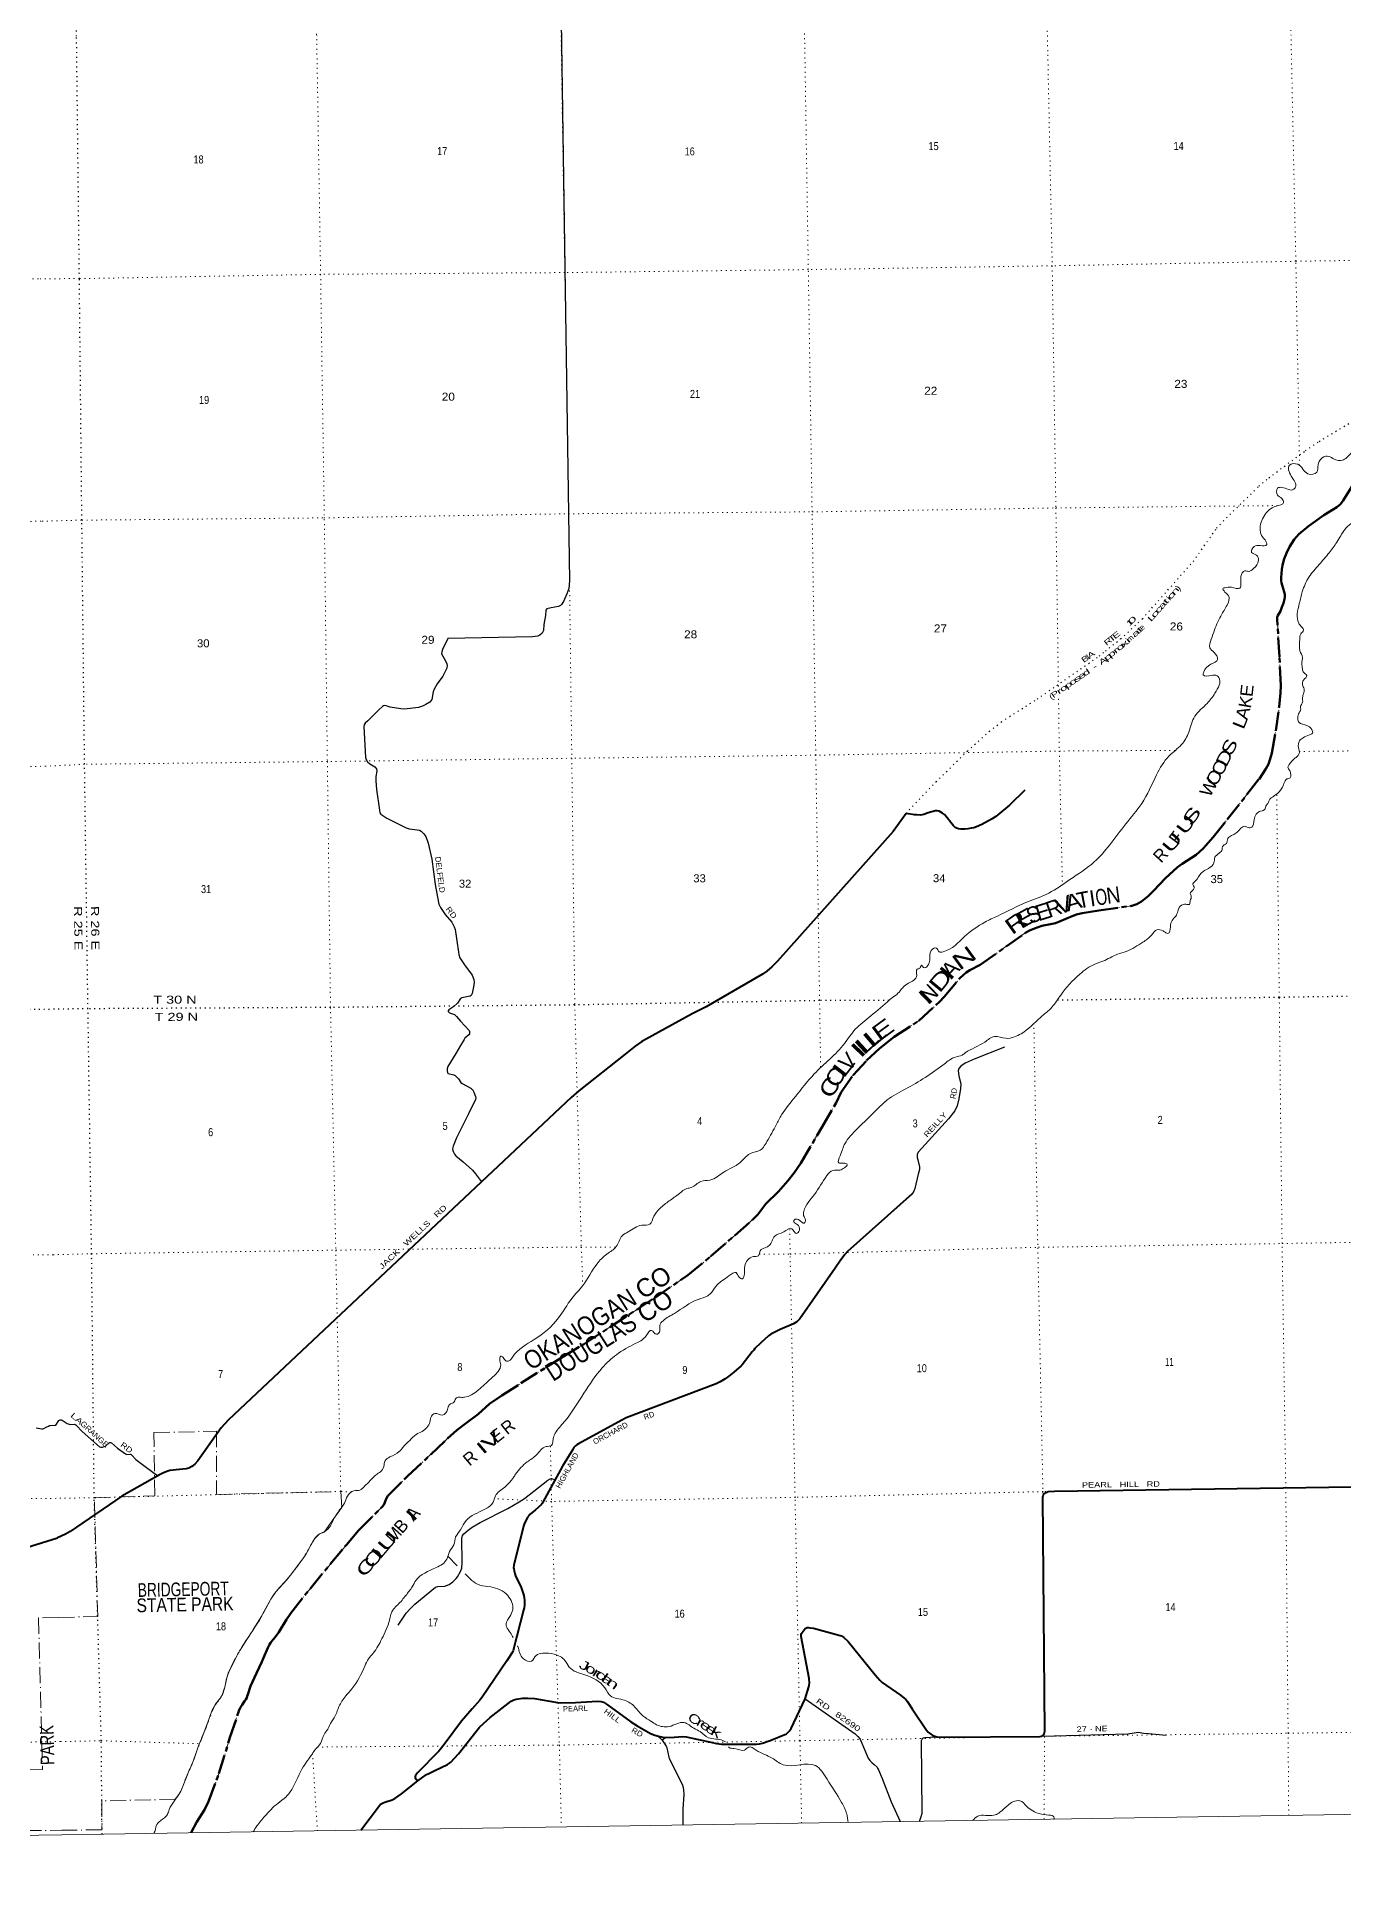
# Model space of a CAD drawing. Header units: feet. Extents: x 244583 to 493183, y 184934 to 372822.
# Drawn here: x 338533 to 367117, y 184934 to 225453 of the extents above; entities that cross this region are included whole.
import ezdxf
from ezdxf.enums import TextEntityAlignment as Align

# ---------------------------------------------------------------- set-up
doc = ezdxf.new("R2010")
doc.units = ezdxf.units.FT
doc.header["$LTSCALE"] = 70
for name, pattern in [('DOT_DASHED', [7.7, 5, -1.2, 0.3, -1.2]), ('DOTTED', [1.5, 0.3, -1.2]), ('LONG_DASH_SHORT_DASH', [9.9, 6, -1.2, 1.5, -1.2])]:
    doc.linetypes.add(name, pattern=pattern)
for name, color, linetype, lineweight in [('11', 7, 'LONG_DASH_SHORT_DASH', 60), ('26', 7, 'Continuous', 40), ('29', 7, 'Continuous', 25), ('30', 7, 'Continuous', 25), ('39', 7, 'Continuous', 13), ('4', 7, 'Continuous', 13), ('44', 7, 'DOT_DASHED', 13), ('6', 7, 'DOTTED', 25), ('7', 7, 'DOTTED', 13)]:
    doc.layers.add(name, color=color, linetype=linetype, lineweight=lineweight)
for name, color, linetype in [('12', 7, 'Continuous'), ('27', 7, 'Continuous'), ('41', 7, 'Continuous')]:
    doc.layers.add(name, color=color, linetype=linetype)

msp = doc.modelspace()

# ---------------------------------------------------------------- linework, layer by layer
at = {"layer": '11'}
for points in [[(362478.51, 206455.23), (362586, 206490.71), (362686.53, 206546.64), (362831.82, 206666.58), (362949.62, 206785.88), (363214.68, 207056.63), (363476.41, 207299.56), (363578.35, 207375.79), (363885.19, 207569.5), (364034.83, 207711.21), (364256.9, 207958.27), (364565.14, 208339.73), (365259.37, 209227.25), (365410.1, 209447.69), (365465.61, 209553), (365506.84, 209667.77), (365538.13, 209794.13), (365625.28, 210282.71), (365699.64, 210805.39), (365729.49, 211114.29), (365736.79, 211272.25), (365706.19, 211901.11), (365658.47, 212719.88), (365660, 212763.82), (365671.31, 212800.4), (365727.81, 212901.9), (365760.95, 212984.06), (365795.81, 213076.65), (365818.64, 213159.3), (365826.63, 213210.01), (365824.32, 213263.66), (365812.38, 213322.5), (365767.12, 213466.96), (365753.9, 213519.47), (365747.57, 213562.94), (365746.53, 213634.29), (365755.85, 213806.58), (365771.27, 213903.68), (365809.14, 214042.01), (365859.13, 214170.11), (365929.38, 214308.62), (366025.93, 214464.49), (366127.05, 214578.67), (366343.77, 214754.93), (366674.48, 214996.05), (366960.3, 215169.31), (367040.99, 215241.27), (367101.55, 215318.37), (367321.67, 215669.8)], [(341906.59, 186188.65), (342026.99, 186423.91), (342198.8, 186685.05), (342280.3, 186865.5), (342511.92, 187477.77), (342751.63, 188264.37), (342948.26, 188850.11), (342976.99, 188919.66), (343016.29, 188982.43), (343071.49, 189058.95), (343098.36, 189099.65), (343118.05, 189135.28), (343132.34, 189168.26), (343145.07, 189204.75), (343200.5, 189390.66), (343332.69, 189673.85), (343450.21, 189921.8), (343489.45, 190012), (343580.91, 190231.74), (343613.83, 190299.42), (343637.88, 190339.62), (343763.16, 190493.96), (343820.99, 190573.71), (343987.81, 190848.02), (344081.91, 190985.07), (344504.14, 191521.4), (345299.87, 192484.08), (345564.83, 192794.85), (346092.47, 193322.66), (346116.25, 193355.21), (346138.87, 193404), (346169.5, 193489.32), (346205.62, 193554.25), (346637.77, 193982.63), (347511.51, 194803.29), (347717.67, 194985.48), (347927.72, 195147.12), (348179.65, 195340.21), (348429.79, 195562.49), (348699.49, 195747.14), (349117.29, 196013.41), (350032.02, 196594.21), (350482.98, 196863.42), (352034.94, 197877.76), (352763.68, 198375.47), (353272.43, 198790.93), (354219.18, 199622.56), (354301.27, 199702.53), (354475.41, 199935.32), (354749.56, 200206.4), (354955.39, 200439.18), (355095.2, 200619.3), (355238.36, 200825.07), (355703.03, 201624.63), (356009.53, 202147.37), (356120.21, 202378.92), (356381.14, 202751.63), (356675.32, 203072.53), (356960.34, 203336.76), (357276.39, 203586.51), (357818, 203941.34), (358267.78, 204352.21), (358370.49, 204461.16), (358721.85, 204879.93), (358853.61, 204998.62), (358934.5, 205049.5), (359162.14, 205163.31), (360134.04, 205854.42), (360243.26, 205915.81), (360352.45, 205962.45), (360512.19, 206014.85), (360734.89, 206059.37), (360808.05, 206078.14), (360893.81, 206108.62), (361172.36, 206232.05), (361269.15, 206265.29), (361388.76, 206290.73), (361756.17, 206351.68), (362478.51, 206455.23)]]:
    msp.add_lwpolyline(points, dxfattribs=at)
at = {"layer": '26'}
for points in [[(360139.86, 208987.14), (359801.47, 208654.08), (359502.53, 208408.13), (359422.34, 208356.85), (359194.58, 208233.96), (359083.99, 208183.23), (359019.69, 208161.95), (358970.31, 208150.23), (358892.49, 208136.83), (358823.03, 208133.48), (358740.09, 208132.66), (358688.31, 208138.51), (358646.46, 208151.9), (358616.34, 208170.33), (358580, 208207.41), (358381.18, 208448.32), (358338.87, 208481), (358260.68, 208522.01), (358220.51, 208532.06), (358181.11, 208529.55), (358022.49, 208485.25), (357925.95, 208451.67), (357857.83, 208440.88), (357768.63, 208441.62), (357721.76, 208444.97), (357539.07, 208475.37)], [(357539.07, 208475.37), (357257.83, 208082.45), (354728.11, 205246.53), (354600.73, 205119.86), (354495.79, 205025.27), (354403.27, 204958.03), (353164.92, 204246.77), (352858.55, 204093.72), (351838.03, 203531.44), (351757.69, 203484.55), (351612.12, 203384.39), (351394.63, 203212.23), (350381.07, 202408.83), (350217.65, 202263.56), (342721.22, 195216.09), (342631.25, 195121.14), (342558.21, 195038.54), (342047.33, 194315.89), (341985.22, 194246.95), (341918.28, 194196.71), (341854.68, 194159.87), (341794.43, 194143.12), (341647.14, 194129.72), (341439.61, 194106.28), (341371.18, 194087.73), (341285.63, 194049.34), (341227.01, 194015.35), (340390.62, 193547.1), (339259.81, 192774.58), (339204.45, 192739.74), (339157.5, 192717.14), (338979.53, 192634.95)], [(357670.19, 200159.79), (356259.27, 198892.47), (356197.75, 198828.12), (356100.69, 198693.74), (355987.86, 198530.92), (355213.81, 197421.62), (355150.29, 197358.96), (355080.18, 197311.02), (354787.57, 197186.39), (354585.51, 197087.38), (354531.34, 197052.11), (354366.03, 196896.73), (354230.48, 196771.9), (354207.17, 196738.97), (354175.06, 196698.65), (353954.88, 196419.49), (353931.64, 196393.32), (353771.54, 196255.82), (353662.96, 196168.37), (353581.97, 196108.21), (353476.53, 196047.66), (353385.82, 196002.91), (351416.56, 195254.57), (351336.71, 195216.44), (351086.32, 195077.01), (350373.81, 194693), (350338.07, 194669.15), (350308.6, 194643.09), (350276.38, 194608.8), (350248.42, 194568.38), (350027.32, 194200.4)], [(350027.32, 194200.4), (349597.14, 193412.71), (349580.69, 193385.28), (349558.23, 193357.16), (349434.74, 193242.65), (349317.49, 193147.98), (349285.96, 193117.8), (349265.35, 193091.25), (349235.24, 193042.36), (349189.33, 192934), (349175.21, 192886.32), (348962.07, 192038.1), (348956.97, 191980.7), (348958.34, 191953.26), (348966.57, 191913.49), (348980.28, 191855.88), (348999.21, 191804.44), (349123.3, 191545.58), (349150.94, 191462.21), (349176.98, 191371.68), (349186.58, 191320.93), (349194.12, 191267.43), (349194.12, 191227.66), (349191.38, 191159.07), (349185.89, 191104.21), (349175.73, 191053.77), (348956.28, 190201.65), (348943.94, 190163.24), (348929.21, 190134.51), (348808.68, 189943.33), (348271.56, 189152.33), (348216.93, 189080.45), (348052.03, 188892.78), (347819.58, 188627.6), (347460.9, 188142.92), (347360.66, 188012.48), (347324.03, 187969.72), (346846.45, 187487.64), (346830.84, 187469.29), (346811.65, 187437.74), (346802.05, 187413.05), (346802.05, 187388.36), (346813.02, 187366.41), (346860.52, 187317.64)], [(355330.78, 189109.9), (355416.12, 189377.34), (355422.77, 189410.89), (355425.51, 189457.53), (355417.88, 189561.02), (355247.42, 190473.23), (355246.62, 190498.63), (355247.31, 190519.2), (355256.22, 190545.26), (355266.46, 190562.26), (355335.92, 190647.86), (355359.03, 190664.6), (355378.9, 190670.08), (355405.64, 190671.46), (355434.38, 190669.24), (355517.15, 190656.11), (356100.65, 190497.25), (356125.32, 190487.65), (356147.99, 190476.03), (356181.52, 190451.99), (356274.29, 190364.54), (356867.53, 189641.11), (356962.9, 189524.74), (357018.7, 189473.4), (357421.07, 189195.71), (357498.89, 189129.7), (357533.16, 189095.41), (357561.76, 189060.17), (357672.62, 188893.99), (357988.64, 188429.58), (358025.98, 188386.26), (358049.28, 188364.31), (358083.56, 188338.25), (358127.08, 188314.2), (358172.66, 188295.73), (358213.78, 188284.76), (358300.82, 188275.93), (360462.52, 188289.94), (360509.92, 188295.74), (360532.17, 188308.54), (360544.76, 188319.19), (360553.75, 188331.33), (360563.34, 188349.33), (360569.34, 188375.72), (360571.74, 188404.51), (360532.7, 193526.11), (360538.71, 193562.97), (360555.16, 193587.66), (360601.98, 193625.84), (360651.12, 193645.27), (360782.99, 193652.24), (369782.24, 193785.23)], [(338066.15, 192346.14), (338979.53, 192634.95)], [(346860.52, 187317.64), (347049.14, 187454.89), (347084.78, 187474.09), (347236.63, 187542.81), (347509.74, 187675.73), (347554.96, 187706.1), (347582.39, 187729.22), (347751.87, 187912.32), (348212.14, 188491.07), (348297.27, 188576.91), (348447.28, 188701.79), (348900.19, 189060.45), (348958, 189089.91), (349015.58, 189106.37), (349161.3, 189126.17), (349265.07, 189128.32), (349413.24, 189119.12), (349916.21, 189029.56), (349986.6, 189025.14), (350312.87, 189035.14), (350790.79, 189059.74), (350868.67, 189058), (350921.01, 189037.8), (351008.64, 188980.98), (351518.95, 188609.74), (351658.51, 188524.79), (351951.86, 188357.45), (352042.34, 188319.04), (352127.27, 188296.19), (352221.92, 188275.15), (352375.42, 188268.91), (352659.29, 188286.47), (352731.86, 188280.64), (353269.26, 188164.67), (353391.22, 188137.99), (353454.28, 188127.01), (353503.47, 188125.12), (354265.8, 188124.27), (354333.49, 188131.11), (354402.88, 188146.22), (354568.36, 188200.55), (354925.16, 188348.16), (354955.31, 188373.91), (354985.47, 188404.09), (355024.46, 188464.4), (355330.78, 189109.9)], [(345613.19, 186242.25), (346023.05, 186783.42), (346047.77, 186806.09), (346073.81, 186825.29), (346101.23, 186840.38), (346139.02, 186855.46), (346302.74, 186904.85), (346329.65, 186918.31), (346357.57, 186935.03), (346503.46, 187037.47), (346860.52, 187317.64)]]:
    msp.add_lwpolyline(points, dxfattribs=at)
at = {"layer": '29'}
for points in [[(349921.75, 230692.81), (350177.44, 213562.08), (350161.25, 213393.7), (350122.03, 213276.58), (350048.04, 213110.47), (350003.56, 213045.73), (349979.3, 213021.45), (349941.28, 213002.46), (349776.36, 212970.62), (349684.12, 212948.62), (349662.2, 212921.75), (349652.16, 212806.61), (349619.43, 212606.29), (349607.71, 212472.96), (349578.99, 212414.54), (349532.78, 212374.54), (349485.99, 212353.84), (349371.96, 212338.77), (347515.78, 212304.21), (347403.16, 212057.78), (347387.43, 212007.91), (347382.6, 211966.61), (347466.09, 211813.18), (347496.6, 211744.91), (347504.69, 211712.54), (347493.24, 211650.47), (347405.57, 211475.15), (347281.37, 211311.14), (347217.6, 211190.59), (347199.83, 211131.93), (347164.43, 210967.84), (347120.56, 210911.41), (347039.69, 210854.77), (346962.86, 210818.35), (346878.98, 210792.24), (346570.65, 210757.66), (346487.99, 210761.51), (346257.27, 210796.78), (346170.34, 210830.49), (346138, 210834.54), (346113.41, 210827.91), (346089.48, 210814.31), (346008.61, 210741.48), (345790.26, 210522.99), (345765.65, 210501.14)], [(345765.65, 210501.14), (345710.47, 210452.15), (345685.13, 210409.69), (345679.6, 210372.84), (345713.43, 209699.6), (345730.85, 209656.19), (345761.95, 209602.5), (345815.3, 209561.26), (345923.69, 209493.25), (345960.54, 209453.55), (345968.17, 209400.19), (345943.48, 209279.78), (345939.87, 209185.75), (345958.57, 209001.87), (346021.24, 208547.58), (346032.87, 208485.77), (346053.17, 208455.54), (346185.87, 208371.74), (346602.99, 208160.07), (346670.41, 208138.38), (346848.35, 208120.1), (346898.17, 208107.47), (346934.56, 208087.24), (346991.21, 208032.49), (347035.65, 207969.9), (347087.75, 207826.93), (347170.72, 207477.93), (347243.31, 206921.03), (347310.61, 206529.5), (347322.74, 206489.03), (347355.23, 206421.44), (347460.98, 206264.48), (347605.78, 206096.56), (347659.56, 205996.63), (347678.56, 205938.76), (347706.53, 205741.6), (347759.44, 205390.52), (347780.72, 205319.82), (347882.41, 205164.78), (348051.97, 204938.64), (348086.96, 204840.25), (348091, 204787.65), (348084.17, 204719.58), (348046.52, 204536.79), (348026.31, 204492.28), (348007.79, 204477.98), (347824.13, 204441.71), (347797.86, 204428.57), (347725.94, 204326.65), (347650.51, 204256.45), (347543.12, 204181.76), (347525.15, 204156.93), (347522.91, 204147.37), (347530.99, 204135.23), (347556.21, 204113.25), (347660.38, 204076.56), (347684.36, 204057.59), (347708.91, 204036.1), (347793.53, 203934.97), (347982.95, 203727.41), (347993.97, 203703.31), (347993.97, 203678.02), (347991.95, 203652.73), (347978.56, 203634.57), (347892.89, 203559.67), (347873.42, 203533.48), (347795.07, 203400.71), (347691.3, 203223.03), (347516.72, 202942.99), (347502.69, 202893.08), (347502.69, 202856.66), (347508.76, 202806.08), (347514.83, 202794.96), (347527.58, 202787.98), (347651.26, 202756.41), (347680.61, 202741.35), (347702.85, 202725.16), (347751.71, 202669.89), (347799.9, 202590.63), (347830.26, 202566.77), (348019.7, 202470.1), (348038.46, 202455.08), (348056.66, 202436.88), (348084.96, 202382.25), (348125.4, 202283.12), (348129.44, 202254.8), (348121.04, 202222.31), (347967.28, 201906.44), (347708.27, 201382.61), (347632.1, 201195.74), (347621.84, 201138.77), (347624.01, 201100.66), (347640.19, 201064.24), (347660.41, 201025.8), (347691.1, 200991.09), (347852.98, 200855.51), (348058.07, 200674.5), (348125.41, 200596.91), (348254.39, 200417.88)], [(359690.64, 203360.21), (359031.07, 203104.88), (358833.38, 203011.57), (358740.3, 202946.89), (358693.76, 202900.32), (358676.46, 202843.88), (358691.73, 202737.31), (358735.13, 202556.23), (358733.02, 202461.86), (358691.02, 202233.57), (358657.57, 202077.61), (358607, 201970.42), (358467.52, 201795.13), (357814.71, 201073.79), (357783.68, 201022.05), (357781.09, 200978.06), (357783.68, 200953.48), (357796.62, 200896.89), (357832.5, 200750.32), (357835.39, 200719.35), (357835.39, 200689.59), (357803.95, 200586.7), (357731.97, 200270.47), (357711.29, 200213.55), (357670.19, 200159.79)], [(338513.12, 195041.15), (338638.48, 195017.57), (338662.89, 195017.04), (338683.12, 195024.4), (338730.86, 195054.37), (338781.07, 195078.7)], [(338781.07, 195078.7), (338805.89, 195089.74), (338823.37, 195093.42), (338942.3, 195095.62)], [(338942.3, 195095.62), (339011.4, 195197.33), (339037.86, 195210.85), (339061.95, 195212.5), (339084.19, 195209.47), (339147.74, 195160.83), (339189.32, 195136.64), (339239.33, 195118.48), (339264.12, 195115.4), (339356.38, 195119.02), (339379.36, 195107.3), (339395.53, 195092.13), (339518.66, 194961.27), (339900.07, 194626.86), (339929.28, 194617.72), (339965.67, 194617.72), (340002.06, 194627.83), (340026.99, 194639.72), (340117.3, 194716.85), (340140.57, 194720.84), (340161.78, 194708.76), (340294.28, 194591.13), (340469.08, 194470.03), (340498.49, 194458.5), (340577.17, 194460.22), (340590.39, 194454.86), (340602.52, 194445.76), (340697.54, 194345.62), (340722.92, 194324.29), (340929.44, 194175.57), (341175.59, 193986.56)], [(346434.79, 190725.31), (346607.68, 190987.17), (346696.1, 191084.43), (346797.84, 191186.9), (347245.39, 191551.54), (347302.62, 191571.99), (347454.84, 191576.29), (347545.24, 191612.45), (347628.66, 191674.85), (347702.94, 191743.95), (347731.24, 191778.34), (347798.25, 191896.31), (347824.24, 191972.56), (347833.02, 192094.66), (347823.63, 192616.65), (347836.37, 192682.65), (347864.67, 192723.11), (347959.54, 192803.1), (348046.63, 192864.73), (348222.98, 192968.14), (348828.94, 193277.78), (349076.68, 193418.29), (349194.99, 193495.93), (349703.8, 193897.75), (349752.99, 193924.82), (349788.03, 193927.82), (349866.19, 193905.36)], [(355330.78, 189109.9), (356426.18, 188348.13), (356487.94, 188290.27), (356534.44, 188228.35), (356550.99, 188197), (356627.87, 188005.45), (356712.75, 187815.67), (356745.67, 187766.7), (356789.52, 187722.4), (356843.51, 187675.05), (356904.67, 187618.15), (356918.38, 187598.95), (356937.57, 187560.54), (357014.53, 187368.32), (357212.2, 186862.12), (357411.12, 186427.33)], [(352302.03, 188271.89), (352205.22, 188207.04), (352103.66, 188301.44)], [(352205.22, 188207.04), (352294.78, 188081.04), (352302.54, 188063.58), (352309.72, 188042.77), (352347.78, 187838.5), (352356.64, 187807.7), (352461.68, 187613.77), (352647.55, 187223.54), (352665.79, 187172.31), (352673.55, 187125.74), (352677.94, 187024.51), (352655.14, 186699.78), (352656.75, 186352)], [(357832.73, 186434.06), (357880.65, 186561.75), (357891.98, 186610.58), (357880.65, 188203.31), (357890.99, 188229.18), (357909.09, 188249.87), (357924.6, 188257.64), (357953.04, 188267.98), (358201.32, 188281.36)], [(360509.92, 188295.74), (362388.32, 188349.76), (362571.95, 188379.89), (362620.19, 188381.31), (362659.86, 188379.89), (362729.67, 188364.36), (362842.6, 188352.28), (363228.61, 188319.56)]]:
    msp.add_lwpolyline(points, dxfattribs=at)
at = {"layer": '29', "linetype": 'DOTTED'}
msp.add_lwpolyline([(357539.07, 208475.37), (358194.34, 209168.74), (358884.63, 209839.11), (359362.26, 210271.23), (359625.98, 210476.32), (359807.04, 210594.92), (360408.12, 210977.32), (361764.09, 211913.96), (361898.91, 212026.1), (362233.14, 212290.25), (362709.68, 212731.36), (363819.36, 213985.52), (364333.08, 214710.5), (364546.01, 214940.47), (365255.03, 215629.89), (365476.01, 215814.44), (366274.37, 216408.27), (366575.85, 216611.53), (367316.21, 217058.1), (368173.95, 217508.33), (369380.74, 218106.62)], dxfattribs=at)
at = {"layer": '39'}
for p, q in [((347522.7, 192222.93), (347721.76, 192019.32)), ((341562.62, 186918.21), (341533.05, 186875.24))]:
    msp.add_line(p, q, dxfattribs=at)
for points in [[(369387.09, 217614.83), (368806.55, 217475.72), (368363.74, 217351.99), (367887.18, 217173.38), (367696.97, 217021.94), (367464.35, 216676.15), (367265.85, 216348.89), (367077.64, 216199.5), (366968.65, 216198.38), (366723.48, 216288.78), (366575.3, 216172.11), (366549.85, 216095.09), (366523.23, 215935.24), (366329.78, 215902.95), (366105.61, 216110.73), (365928.16, 216092.74), (365962.92, 215852.72), (366056.23, 215611.28), (366020.38, 215564.45), (365757.54, 215606.19), (365666.9, 215587.08), (365664.4, 215437.57), (365760.07, 215359.78), (365797.27, 215275.32), (365632.58, 215194.85), (365378.3, 214992.25), (365305.15, 214842.02), (365334.69, 214521.14), (365408.3, 214428.98), (365427.23, 214354.44), (365282.12, 214332.74), (365153.17, 214309.2), (365097.97, 214181.37), (365207.56, 214123.92), (365249.13, 214007.19), (365141.94, 213830.34), (365031.57, 213766.59), (364950.67, 213781.92), (364863.15, 213655.78), (364864.67, 213508.33), (364839.5, 213403.04), (364659.67, 213421.39), (364510.41, 213409.75), (364476.2, 213399.3), (364515.4, 213316.88), (364603.33, 213206.69), (364574.55, 213060.95), (364445.7, 212831.37), (364287.73, 212488.36), (364215.15, 212283.6), (364180.7, 212099.42), (364276.66, 211993.35), (364354.89, 211844.67), (364206.64, 211736.09), (364050.88, 211570.87), (364041.48, 211504.11), (364213.18, 211491.74), (364346.45, 211487.05), (364381.16, 211449.02), (364295.87, 211104.75), (364126.6, 210880.81), (363854.96, 210599.26), (363723.26, 210254.5), (363564.57, 209982.19), (363290.6, 209730.92), (363020.3, 209320.1), (362693.68, 208692.56), (362345.01, 208246.6), (361994.42, 207790.51), (361657.14, 207415.37), (361124.16, 207030.13), (360662.94, 206732.49), (360192.58, 206539.8), (359541.73, 206232.13), (359264.55, 206097.98), (358819.69, 205780.31), (358348.74, 205448.23), (358261.95, 205447.34), (358204.56, 205531.59), (358092.08, 205477.91), (358057.88, 205269.5), (358010.73, 205143.78), (357924.31, 205106.53), (357875.35, 205156.53), (357839.68, 205091.52), (357781.38, 205068.7), (357772.66, 204935.29), (357592.77, 204761.74), (357474.56, 204675.69), (357412.8, 204596.27), (357182.64, 204404.03)], [(369413.47, 216136.9), (369286.86, 216109.08), (369206.27, 216094.11), (369082.94, 216113.04), (368904, 216044.54), (368719.55, 215921.45), (368473.7, 215684.6), (368015.09, 215330.43), (367710.35, 215127.32), (367508.45, 214935.36), (367277.52, 214817.85), (367137.59, 214685.11), (366960.77, 214408.57), (366793.62, 214174.56), (366572.21, 213915.74), (366350.96, 213642.79), (366206.87, 213324.17), (366140.9, 213064.93), (366127.11, 212638.57), (366196.66, 212548.38), (366235.72, 212480.1), (366171.94, 212400.67), (366150.94, 212283.29), (366153.51, 212032.84), (366209.58, 211879.89), (366198.4, 211788.88), (366205.72, 211665.73), (366226.84, 211575.05), (366302.39, 211490.99), (366234.8, 211389.29), (366211.61, 211288.05), (366244.86, 211195.47), (366235.83, 211092.36), (366210.4, 211013.32), (366211.49, 210906.27), (366170.04, 210814.94), (366170.68, 210752.33), (366125.28, 210652.88), (366108.27, 210539.59), (366135.28, 210465.13), (366305.5, 210400.22), (366411.37, 210312.42), (366428.37, 210229.78), (366364.11, 210196.8), (366225.51, 210130.73), (366145.46, 210063.25), (366122.73, 209917.58), (366138.21, 209786.44), (366100.46, 209727.47), (366036.37, 209678.33), (365920.63, 209547.86), (365893, 209486.98), (365930.12, 209410.6), (365953.17, 209328.01), (365937.81, 209251.1), (365869.41, 209228.17), (365805.82, 209130.56), (365760.43, 209029.09), (365622.68, 208880.22), (365528.46, 208816.63), (365486.51, 208773.78), (365460.94, 208708.88), (365423.11, 208657.99), (365375.72, 208554.48), (365265.11, 208514.96), (365197.07, 208457.7), (365153.84, 208342.12), (365099.07, 208171.88), (365022.44, 208165.03), (364947.45, 208194.56), (364863.09, 208153.29), (364813.21, 208096.22), (364727.13, 208026.65), (364654.84, 207989.55), (364580.81, 207926.17), (364545.58, 207818.75), (364459.49, 207749.18), (364454.06, 207688.53), (364390.28, 207609.09), (364294.35, 207515.19), (364273.38, 207395.79), (363997.12, 207170.75), (363863.7, 206993.64), (363809.97, 206918.35), (363838.73, 206870.16), (363809.2, 206797.14), (363755.43, 206725.89), (363778.31, 206659.46), (363757.04, 206568.35), (363735.67, 206487.33), (363658.95, 206488.56)], [(363658.95, 206488.56), (363564.26, 206471.42), (363484.87, 206339.31), (363437.57, 206227.72), (363359.79, 206136.02), (363320.83, 205998.26), (363265.85, 205848.22), (363223.28, 205865.96), (363162.32, 205905.73)], [(363162.32, 205905.73), (363026.8, 205932.62), (362908.9, 205816.27), (362720.75, 205660.82), (362355.44, 205459.1), (362164.34, 205394.52), (361842.92, 205243.75), (361669.99, 205179.36), (361337.18, 204957.78), (360922.01, 204501.03), (360732.9, 204242.55), (360478.89, 204013.7), (360054.61, 203657.86), (359909.98, 203589.71), (359718.55, 203557.44), (359475.93, 203595.35), (359263.19, 203476), (358835.67, 203239.31), (358765.5, 203192.13), (358622.64, 203148.24), (358369.88, 202994.14), (357531.71, 202450.23), (357126.43, 202209.73), (356896.5, 201995.26), (356474.81, 201582.89), (356201.66, 201252.84), (356097.38, 200989.17), (356066.71, 200831.3), (356175.74, 200828.38), (356250.73, 200798.85), (356192.92, 200727.55), (356094.56, 200674.02), (355937.15, 200670.38), (355807.14, 200553.91), (355536.81, 200145.11), (355302.46, 199771.02), (355297.3, 199684.11), (355338.68, 199585.55), (355313.13, 199518.63), (355185.2, 199592.06), (355098.42, 199591.16), (355086.72, 199550.64), (355158, 199488.76), (355205.75, 199359.97), (355139.83, 199292.63), (355041.89, 199394.64), (354864.96, 199326.17), (354668.16, 199227.18), (354545.1, 199023.92), (354460.78, 198978.61), (354350.44, 198912.84), (354309.17, 198803.33), (354196.33, 198783.99), (354012.74, 198578.09), (354004.37, 198410.34), (353959.07, 198300.8), (353888.05, 198336.43), (353826.49, 198434.77), (353663.75, 198360.38), (353411.38, 198167.91), (353291.9, 198009.12), (353203.92, 197927.42), (352994.8, 197848.51), (352475.14, 197542.19), (352224.47, 197382.05), (352152.86, 197278.29), (352148.28, 197134.83), (352082.17, 197085.67), (351974.33, 197169.4), (351852.41, 197050.99), (351617.99, 196880.92), (351204.66, 196638.31), (350896.74, 196352.35), (350494.69, 195796.75), (350011.24, 195109.03), (349834.2, 194854.71), (349815.07, 194751.49), (349783.75, 194656.23), (349666.96, 194628.77), (349456.88, 194446.83), (349254.58, 194293.25), (348998.97, 194023.98), (348949.3, 193946.71), (348903.46, 193889.68), (348761.63, 193744.8), (348557.75, 193548.79), (348510.65, 193417), (348326.58, 193257.55), (347915.31, 193010.93), (347792.21, 192811.7), (347682.81, 192653.02)], [(357182.64, 204404.03), (356770.49, 204046.29), (356428.32, 203753.91), (356197.3, 203448.54), (355529.99, 202777.1), (355121.23, 202286.08), (354818.54, 201883.01), (354701.66, 201667.69), (354495.52, 201297.93), (354317.96, 201094.11), (354219.32, 201068.85), (354096.74, 201015.07), (353902.78, 200835.32), (353555.64, 200633.79), (353250.64, 200456.94), (353051.11, 200426.61), (352840.51, 200295.16), (352747.9, 200271.99), (352581.47, 200163.22), (352359.07, 200001.36), (352154.86, 199837.66), (352023.41, 199664.61), (351934.33, 199494.01), (351761, 199467.99), (351461.7, 199325.53), (351333.4, 199239.38), (351200.57, 199003.69), (350998.38, 198840.01), (350778.58, 198621.61), (350472.52, 198153.87), (350229.19, 197868.57), (349936.84, 197441.36), (349408.77, 196971.34), (348932.3, 196586.68), (348854.44, 196503.06), (348787.79, 196506.42), (348728.53, 196576.51), (348675.77, 196604.24), (348654.27, 196535.34), (348675.66, 196418.4), (348616.58, 196274.38), (348430.76, 196088.65), (347885.6, 195709.34), (347796.82, 195706.41), (347704.06, 195697.38), (347658.53, 195610.05), (347550.2, 195544.3), (347512.89, 195442.91), (347399.11, 195318.52), (347233.23, 195353.18), (347161.13, 195297.9), (347124.13, 195166.22), (346956.66, 194962.5), (346826.13, 194896.52), (346684.18, 194763.76), (346556.29, 194637.2), (346456.58, 194519.02), (346249.87, 194401.75), (346147.72, 194323.94), (346124.43, 194232.81), (346067.27, 194098.9), (345969.08, 194029.21), (345821.19, 193884.27), (345695.26, 193763.79), (345593.21, 193675.89), (345462.13, 193664.44), (345320.05, 193543.8), (345255.02, 193389.61), (345198.79, 193305.65)], [(345198.79, 193305.65), (345042.25, 193076.34), (344821.36, 192767.03), (344704.8, 192717.36), (344595.01, 192597.05), (344489.84, 192420.23), (344400.65, 192259.73), (344169.8, 191938.2), (344036.33, 191765.13), (343727.06, 191414.51), (343431.61, 190896.37), (343062.06, 190320.91), (342871.6, 189997.78), (342699.8, 189626.35), (342628.1, 189334.73), (342555.31, 189150.16), (342406.07, 188940.57), (342280.13, 188624.16), (342067.62, 188088.69), (341942.07, 187733.9), (341815.89, 187441.72), (341735.23, 187236.88), (341642.44, 187033.92), (341562.62, 186918.21)], [(347682.81, 192653.02), (347650.24, 192483), (347552.86, 192334.54), (347494.03, 192166.28), (347263.76, 191984.13), (346820.55, 191702.84), (346737.21, 191562.6), (346599.85, 191375.35), (346424.31, 191171.54), (346326.43, 191071.56), (346242.06, 190834.35), (346076.65, 190430.67), (345886.12, 190113.59), (345782.45, 189987.29), (345701.34, 189826.87), (345419.77, 189333.12), (345284.12, 189176.19), (345137.13, 188944.39), (345028.67, 188694.82), (344972.98, 188613.45), (344891.87, 188453.03), (344810.32, 188335.04), (344729.6, 188136.25), (344621.89, 188009.9), (344550.29, 187906.14), (344357.33, 187629.44), (344119.94, 187158.36), (343978.56, 186969.05), (343798.36, 186825.8), (343516.58, 186550.2), (343343.2, 186332.28), (343258.26, 186204.03)], [(347893.6, 191846.39), (348214.38, 191602.02), (348459.06, 191560.09), (348828.38, 191369.97), (348936.53, 191060), (348873.43, 190913.91), (348790.32, 190751.46), (348920.05, 190502.31), (348944.24, 190456.19)], [(349039.93, 190274.04), (349047.69, 190259.2), (349091.63, 190108.15), (349171.59, 189987.77), (349345.68, 189939.06), (349451.43, 190059.33), (349592.22, 190109.25), (349842.7, 190091.63), (350076.24, 189954.65), (350174.65, 189806.18), (350517.53, 189635.98), (350950.36, 189355.61), (351073.29, 189179.11), (351383.11, 189083.32), (351610.73, 188932.13), (351782.24, 188742), (351961.1, 188622.63), (352085.01, 188547.15), (352355.9, 188507.51), (352686.06, 188593.72), (352899.29, 188468.66), (353035.26, 188397.33), (353218.3, 188263.87), (353535.82, 188204.52), (353589.9, 188175.32)], [(353653.77, 188066.77), (353670.65, 188048.34), (353783.9, 188027.28), (354006.29, 187993.21), (354092.44, 188056.72), (354260.64, 187991.78), (354609.62, 187817.61), (354853.33, 187672.65), (355555.98, 187653.61), (355811.36, 187355.26), (356129.45, 186847.47), (356241.01, 186598.13), (356272.6, 186407.1)], [(341533.05, 186875.24), (341425.92, 186692.34), (341384.61, 186586.87), (341238.66, 186450.03), (341136.97, 186327.79), (341121.53, 186258.95), (341086.7, 186172.67)], [(358991.34, 186449.25), (359107.87, 186546.79), (359458.9, 186566.56), (359661.51, 186689.84), (359877.77, 186859.72), (360030.91, 186885.54), (360183.59, 186759.84), (360451.65, 186603.02), (360663.95, 186568.84), (360775.35, 186531.6), (360773.52, 186476.74)]]:
    msp.add_spline(points, degree=3, dxfattribs=at)
at = {"layer": '4'}
msp.add_lwpolyline([(244583.23, 368785.28), (275154.65, 369142.74), (305725.57, 369542.24), (336295.9, 369983.81), (366865.59, 370467.41), (397437.89, 370993.07), (428002.83, 371560.78), (458570.27, 372170.54), (489136.84, 372822.34), (493183.04, 189004.41), (462363.63, 188347.22), (431543.33, 187732.43), (400722.22, 187160.02), (369900.35, 186630.01), (339077.78, 186142.4), (308254.57, 185697.19), (277430.77, 185294.38), (246606.45, 184933.96)], close=True, dxfattribs=at)
msp.add_lwpolyline([(244583.23, 368785.28), (275154.65, 369142.74), (305725.57, 369542.24), (336295.9, 369983.81), (366865.59, 370467.41), (397437.89, 370993.07), (428002.83, 371560.78), (458570.27, 372170.54), (489136.84, 372822.34), (493183.04, 189004.41), (462363.63, 188347.22), (431543.33, 187732.43), (400722.22, 187160.02), (369900.35, 186630.01), (339077.78, 186142.4), (308254.57, 185697.19), (277430.77, 185294.38), (246606.45, 184933.96)], close=True, dxfattribs=at)
at = {"layer": '44'}
for points in [[(362478.51, 206455.23), (362586, 206490.71), (362686.53, 206546.64), (362831.82, 206666.58), (362949.62, 206785.88), (363214.68, 207056.63), (363476.41, 207299.56), (363578.35, 207375.79), (363885.19, 207569.5), (364034.83, 207711.21), (364256.9, 207958.27), (364565.14, 208339.73), (365259.37, 209227.25), (365410.1, 209447.69), (365465.61, 209553), (365506.84, 209667.77), (365538.13, 209794.13), (365625.28, 210282.71), (365699.64, 210805.39), (365729.49, 211114.29), (365736.79, 211272.25), (365706.19, 211901.11), (365658.47, 212719.88), (365660, 212763.82), (365671.31, 212800.4), (365727.81, 212901.9), (365760.95, 212984.06), (365795.81, 213076.65), (365818.64, 213159.3), (365826.63, 213210.01), (365824.32, 213263.66), (365812.38, 213322.5), (365767.12, 213466.96), (365753.9, 213519.47), (365747.57, 213562.94), (365746.53, 213634.29), (365755.85, 213806.58), (365771.27, 213903.68), (365809.14, 214042.01), (365859.13, 214170.11), (365929.38, 214308.62), (366025.93, 214464.49), (366127.05, 214578.67), (366343.77, 214754.93), (366674.48, 214996.05), (366960.3, 215169.31), (367040.99, 215241.27), (367101.55, 215318.37), (367321.67, 215669.8)], [(341906.59, 186188.65), (342026.99, 186423.91), (342198.8, 186685.05), (342280.3, 186865.5), (342511.92, 187477.77), (342751.63, 188264.37), (342948.26, 188850.11), (342976.99, 188919.66), (343016.29, 188982.43), (343071.49, 189058.95), (343098.36, 189099.65), (343118.05, 189135.28), (343132.34, 189168.26), (343145.07, 189204.75), (343200.5, 189390.66), (343332.69, 189673.85), (343450.21, 189921.8), (343489.45, 190012), (343580.91, 190231.74), (343613.83, 190299.42), (343637.88, 190339.62), (343763.16, 190493.96), (343820.99, 190573.71), (343987.81, 190848.02), (344081.91, 190985.07), (344504.14, 191521.4), (345299.87, 192484.08), (345564.83, 192794.85), (346092.47, 193322.66), (346116.25, 193355.21), (346138.87, 193404), (346169.5, 193489.32), (346205.62, 193554.25), (346637.77, 193982.63), (347511.51, 194803.29), (347717.67, 194985.48), (347927.72, 195147.12), (348179.65, 195340.21), (348429.79, 195562.49), (348699.49, 195747.14), (349117.29, 196013.41), (350032.02, 196594.21), (350482.98, 196863.42), (352034.94, 197877.76), (352763.68, 198375.47), (353272.43, 198790.93), (354219.18, 199622.56), (354301.27, 199702.53), (354475.41, 199935.32), (354749.56, 200206.4), (354955.39, 200439.18), (355095.2, 200619.3), (355238.36, 200825.07), (355703.03, 201624.63), (356009.53, 202147.37), (356120.21, 202378.92), (356381.14, 202751.63), (356675.32, 203072.53), (356960.34, 203336.76), (357276.39, 203586.51), (357818, 203941.34), (358267.78, 204352.21), (358370.49, 204461.16), (358721.85, 204879.93), (358853.61, 204998.62), (358934.5, 205049.5), (359162.14, 205163.31), (360134.04, 205854.42), (360243.26, 205915.81), (360352.45, 205962.45), (360512.19, 206014.85), (360734.89, 206059.37), (360808.05, 206078.14), (360893.81, 206108.62), (361172.36, 206232.05), (361269.15, 206265.29), (361388.76, 206290.73), (361756.17, 206351.68), (362478.51, 206455.23)], [(339005.93, 190890.82), (339860.55, 190915.17), (339787.5, 193515.23), (341111.2, 193549.33), (341088.73, 194935.19), (342461.09, 194964.4), (342460.63, 193582.31), (345175.67, 193647.36), (345198.79, 193305.65)], [(341557.83, 186918.03), (341633.62, 187021.13), (341678.27, 187096.73), (341700.44, 187147.61), (341916.64, 187668.13), (342164.55, 188333.08), (342380.08, 188875.43), (342430.32, 188985.85), (342546.7, 189134.32), (342596.28, 189224.76), (342630.43, 189342.37), (342691.92, 189603.39), (342742.21, 189734.14), (342973.21, 190174.09), (343482.41, 190981.82), (343649.55, 191291.45), (343756.42, 191454.19), (343989.14, 191708.85), (344106.97, 191855.74), (344297.36, 192108.54), (344379.84, 192227.27), (344425.38, 192301.55), (344560.04, 192539.72), (344607.53, 192615.86), (344649.96, 192666.02), (344712.32, 192722.96), (344728.08, 192730.52), (344797.69, 192749.3), (344816.33, 192761.34), (344828.86, 192776.98), (344991.64, 193002.25), (345198.79, 193305.65)], [(339005.93, 190890.82), (338565.86, 190883.32), (338652.77, 187564.17), (334640.47, 187486.85), (334657.47, 186604.68), (334884.66, 186609.62), (334892.54, 186396.6), (336651.58, 186418.72), (336660.77, 186215.05), (339076.32, 186238.9)], [(341557.83, 186918.03), (339952.16, 186879.12), (339949.76, 186250.5), (339076.32, 186238.9)]]:
    msp.add_lwpolyline(points, dxfattribs=at)
at = {"layer": '6'}
for points in [[(339767.11, 195052.42), (339726.79, 198841.35), (339647.55, 204203.64), (339572.51, 209549.82), (339513.7, 214888.08), (339459.5, 220169.83), (339397.05, 225469.67), (339340.29, 230803.91), (339326.6, 232089.65)], [(357162.5, 204382.09), (355648.76, 204382.2), (350290.5, 204286.74), (344952, 204231.89), (339647.55, 204203.64), (338804.67, 204190.83)], [(369605.14, 204512.62), (365702.44, 204451.17), (360843.33, 204388.45)], [(338804.67, 204190.83), (334320.24, 204121.92), (329005.84, 204058.85), (325977, 204033.52)], [(339956.17, 186155.72), (339938.97, 188196.1), (339783.57, 193505.09), (339769.94, 194786.04)]]:
    msp.add_lwpolyline(points, dxfattribs=at)
at = {"layer": '7'}
for p, q in [((366138.13, 209831.1), (369516.81, 209863.59)), ((345196.95, 193302.96), (345175.67, 193647.36)), ((339045.99, 188178.32), (338945.75, 188176.85)), ((344557.71, 187916.9), (344665.66, 186226.84))]:
    msp.add_line(p, q, dxfattribs=at)
for points in [[(349891.55, 232252.45), (349920.26, 230926.77), (349993.22, 225586.63), (350078.19, 220256.72), (350159.74, 215030.77), (350229.09, 209681.54), (350294.52, 204288.81), (350437.64, 198995.85), (350469.3, 198149.81)], [(355671.66, 202929.09), (355648.76, 204382.2), (355565.44, 209748.49), (355484.59, 215070.37), (355401.98, 220367.99), (355316.62, 225736.27), (355231.79, 231052.05), (355217.88, 232336.43)], [(360532.27, 232421.48), (360549.77, 231139.01), (360624.75, 225798.9), (360736.15, 220451.08), (360816.72, 215155.46), (360871.74, 211242.13)], [(366146.03, 216085.07), (366064.09, 220550.27), (365950.95, 225871.81), (365864.01, 231197.66), (365862.88, 232488.43)], [(344595.57, 229411.1), (344648.88, 225511.52), (344735.01, 220264.44), (344816.24, 214906.2), (344882.69, 209610.44), (344952, 204231.89), (345067.02, 198924.5), (345175.67, 193647.36)], [(369339.63, 220596.62), (366064.09, 220550.27), (360736.15, 220451.08), (355401.98, 220367.99), (350076.41, 220302.63), (344735.01, 220264.44), (339459.5, 220169.83), (338562.89, 220168.9)], [(338562.89, 220168.9), (334216.02, 220107.45), (329146.79, 220021.34)], [(338643.12, 214866.58), (339513.7, 214888.08), (344807.83, 214938.44), (350157.34, 215028.37), (355484.59, 215070.37), (360816.72, 215155.46), (365653.64, 215207.15)], [(328722.9, 214696.23), (328871.48, 214702.66), (334191.75, 214771.95), (338643.12, 214866.58)], [(360875.38, 210983.5), (360891.46, 209839.58), (360960, 206897.14)], [(338724.22, 209506.91), (334264.28, 209439.07), (328933.53, 209383.65), (327862.16, 209366.18)], [(363423.62, 209853.36), (360915.68, 209839.83), (355565.44, 209748.49), (350229.09, 209681.54), (344882.69, 209610.44), (339572.51, 209549.82), (338724.22, 209506.91)], [(365909.58, 186564.49), (365895.81, 188359.8), (365845.5, 193726.78), (365763.73, 199068.5), (365702.44, 204451.17), (365647.26, 208901.1)], [(360334.91, 203888.99), (360421.59, 198975.22), (360533.98, 193634.4), (360567.6, 188286.87), (360559.24, 186477.76)], [(355255.88, 186393.06), (355219.36, 188197.58), (355112.27, 193519.18), (355003.19, 198838.75), (354997.66, 199377.84)], [(338885.86, 198825.48), (339724.73, 198845.37), (345067.02, 198924.5), (350427.57, 198993.73), (351187.83, 198992.19)], [(354325.42, 198837.82), (355003.19, 198838.75), (360435.59, 198987.49), (365763.73, 199068.5), (369693.86, 199138.7)], [(338885.86, 198825.48), (334425.26, 198781.84), (329180.91, 198727.98), (323770.82, 198634.8), (323191.34, 198617.04)], [(349761.86, 194640.76), (349786.24, 193430.11), (349955.98, 188101.07), (350002.53, 186310.39)], [(369782.24, 193785.23), (365847.89, 193726.78), (360536.37, 193643.99), (355120.35, 193519.26), (349786.24, 193430.11), (348534.5, 193489.09)], [(325246.92, 193346.58), (329206.88, 193412.8), (334517.9, 193451.53), (338966.47, 193497.91)], [(345413.42, 193636.16), (345175.67, 193647.36), (339787.54, 193511.19), (338966.47, 193497.91)], [(344662.82, 188058.55), (349947.91, 188100.99), (355219.36, 188197.58), (360591.73, 188295.2), (365895.81, 188359.8), (369870.82, 188419.45)], [(339046.97, 188178.33), (334624.89, 188113.52), (330873.68, 188063.31)], [(339046.97, 188178.33), (339938.97, 188196.1), (342082.52, 188131.71)]]:
    msp.add_lwpolyline(points, dxfattribs=at)

# ---------------------------------------------------------------- texts
at = {"layer": '12'}
for rotation, p in [(33.708, (351789.2, 197834.99)), (33.707, (351826.89, 197315.37))]:
    msp.add_text('CO', height=400, rotation=rotation, dxfattribs=at).set_placement(p)
for s, rotation, width, p in [('OKANOGAN', 32.303, 0.9, (349334.15, 196282.7)), ('DOUGLAS', 32.583, 0.85, (349819.55, 196041.45))]:
    msp.add_text(s, height=400, rotation=rotation, dxfattribs=dict(at, width=width)).set_placement(p)
at = {"layer": '27'}
for s, rotation, width, p in [('JACK   WELLS   RD', 43.232, 1.35, (346078.74, 198496.81)), ('PEARL   HILL   RD', 0.847, 1.25, (361387.39, 193729.23)), ('HILL', 323.965, 1.2, (350917.22, 188812.49)), ('RD', 330.298, 1.1, (351520.74, 188393.58))]:
    msp.add_text(s, height=120, rotation=rotation, dxfattribs=dict(at, width=width)).set_placement(p)
for s, rotation, p in [('RD', 20.807, (351827.46, 195209.84)), ('ORCHARD', 28.323, (350732.95, 194671.95)), ('HIGHLAND', 61.36, (349974.48, 193701.57)), ('PEARL', 1.756, (350036.83, 188833.37))]:
    msp.add_text(s, height=120, rotation=rotation, dxfattribs=at).set_placement(p)
at = {"layer": '30'}
for s, rotation, width, p in [('t', 48.498, 2.25, (363268.35, 213076.04)), ('i', 48.498, 1.5, (363326.31, 213141.54)), ('o', 48.498, 2.1, (363385.82, 213208.8)), ('n', 48.498, 2.05, (363466.32, 213299.77)), (')', 48.498, 1.55, (363532.46, 213369.58)), ('0', 42.789, 2.1, (362526.5, 212657.17)), ('L', 48.498, 1.95, (362952.95, 212719.57)), ('o', 48.498, 2.1, (363029.38, 212805.94)), ('c', 48.498, 2.3, (363109.87, 212896.92)), ('a', 48.498, 2.05, (363189.11, 212986.49)), ('T', 38.32, 1.8, (362082.02, 212260.04)), ('E', 38.32, 1.6, (362172.87, 212331.84)), ('1', 42.789, 1.25, (362467.87, 212602.91)), ('a', 42.789, 2.1, (362602.73, 212373.47)), ('t', 42.789, 2.3, (362690.48, 212454.68)), ('B', 34.635, 1.5, (361489.07, 211809.07)), ('A', 34.635, 1.5, (361618.21, 211898.28)), ('R', 38.32, 1.45, (361990.79, 212187.94)), ('p', 39.753, 2, (361985.44, 211850.94)), ('p', 38.32, 1.9, (362071.78, 211920.55)), ('r', 38.32, 2.1, (362164.49, 211993.82)), ('o', 38.32, 1.95, (362258.3, 212067.96)), ('x', 38.32, 2.15, (362353.25, 212143)), ('i', 42.789, 1.55, (362431.49, 212214.64)), ('e', 34.635, 1.8, (361414.66, 211441.67)), ('d', 34.635, 1.8, (361514.22, 211510.45)), ('-', 34.635, 1.75, (361703.23, 211641)), ('A', 34.635, 1.5, (361874.75, 211759.48)), ('P', 34.635, 1.5, (360828.59, 211036.84)), ('r', 34.635, 1.95, (360924.27, 211102.93)), ('o', 34.635, 1.8, (361014.56, 211166.85)), ('p', 34.635, 1.8, (361121.83, 211239.39)), ('o', 34.635, 1.8, (361220.21, 211307.35)), ('s', 34.635, 1.95, (361319.01, 211375.6)), ('(', 34.635, 1.25, (360745.99, 210976.8)), ('DELFELD ', 277.426, 1.1, (347290.95, 207103.88)), ('RD', 306.97, 1.2, (347547.11, 206271.24)), ('RD', 79.575, 0.9, (358639.81, 202342.07)), ('REILLY', 47.855, 1.2, (358223.99, 201627.56)), ('LA', 318.757, 1.5, (339363.93, 195196.76)), ('GRANGE', 317.757, 1.1, (339751.34, 194855.65)), ('RD', 323.286, 1.2, (340456.19, 194558.77)), ('27 - NE', 1.647, 1.25, (361612.88, 188397.48))]:
    msp.add_text(s, height=120, rotation=rotation, dxfattribs=dict(at, width=width)).set_placement(p, align=Align.CENTER)
for s, rotation, p in [('m', 42.789, (362480.13, 212259.97)), ('e', 42.789, (362740.7, 212501.18)), ('I', 34.635, (361552.48, 211852.87))]:
    msp.add_text(s, height=120, rotation=rotation, dxfattribs=at).set_placement(p, align=Align.CENTER)
at = {"layer": '30', "width": 1.4}
msp.add_text('RD   82690', height=120, rotation=325.184, dxfattribs=at).set_placement((355558.76, 189036.62))
at = {"layer": '41'}
for s, height, rotation, width, p in [('E', 275, 83.484, 1.1, (365130.88, 211146.92)), ('A', 275, 74.779, 1.1, (365036.37, 210636.41)), ('K', 275, 80.333, 1.05, (365099.69, 210889.02)), ('L', 275, 68.346, 1.3, (364969.8, 210419.41)), ('S', 275, 64.42, 1.4, (364734.95, 209871.61)), ('O', 275, 62.984, 1.2, (364518.27, 209419.45)), ('D', 275, 62.984, 1.35, (364623.63, 209630.71)), ('W', 275, 61.329, 1.1, (364277.94, 208977.03)), ('O', 275, 61.329, 1.2, (364398.46, 209197.42)), ('U', 275, 53.107, 1.55, (363767.12, 208149.52)), ('S', 275, 55.449, 1.65, (363898.26, 208344.65)), ('U', 275, 50.133, 1.65, (363462.41, 207753.76)), ('V', 275, 40.543, 1.75, (348553.99, 194665.42)), ('I', 275, 40.543, 1.65, (348350.55, 194494.67)), ('I', 275, 46.09, 1.8, (346822.46, 193035.82)), ('U', 275, 49.788, 1.65, (346304.89, 192473.23)), ('C', 275, 49.788, 1.6, (345826.46, 191912.12)), ('O', 275, 49.788, 1.5, (345993.82, 192101.79)), ('L', 275, 49.788, 1.9, (346145.2, 192283.05)), ('J', 200, 333.441, 1.55, (350459.11, 189754.38)), ('o', 200, 328.527, 1.5, (350596.89, 189679.59)), ('r', 200, 328.548, 1.7, (350721.41, 189601.32)), ('d', 200, 325.582, 1.8, (350828.92, 189538.69)), ('a', 200, 325.582, 1.7, (350948.4, 189456.69)), ('n', 200, 325.105, 1.75, (351071.01, 189371.3)), ('C', 200, 328.867, 1.35, (352854.62, 188589.39)), ('r', 200, 332.386, 1.6, (352992.81, 188516.36)), ('e', 200, 325.885, 1.6, (353104.3, 188445.77)), ('e', 200, 324.788, 1.65, (353223.17, 188363.6)), ('k', 200, 330.261, 1.65, (353336.76, 188295.39))]:
    msp.add_text(s, height=height, rotation=rotation, dxfattribs=dict(at, width=width)).set_placement(p, align=Align.CENTER)
for s, rotation, p in [('F', 53.107, (363550.84, 207859.82)), ('R', 47.492, (363209.06, 207472.76)), ('E', 38.694, (348678.83, 194765.89)), ('R', 38.694, (348919.72, 194957.89)), ('R', 40.543, (348095.28, 194275.53)), ('M', 47.939, (346432.83, 192608.51)), ('B', 47.939, (346599.04, 192801.78)), ('A', 46.09, (346850.39, 193070.19))]:
    msp.add_text(s, height=275, rotation=rotation, dxfattribs=at).set_placement(p, align=Align.CENTER)
at = {"layer": '44'}
for s, height, rotation, width, p in [('V', 350, 19.272, 1.2, (361043.55, 206311.59)), ('A', 350, 15.963, 1.15, (361242.07, 206376.12)), ('O', 350, 8.407, 0.7, (361835.85, 206477.58)), ('N', 350, 7.528, 0.9, (362095.52, 206517.35)), ('R', 350, 35.374, 1.4, (360049.39, 205943.49)), ('E', 350, 29.078, 1.25, (360225.63, 206036.12)), ('S', 350, 22.662, 0.95, (360397.24, 206107.82)), ('N', 350, 36.051, 1.5, (358913.09, 205175.63)), ('D', 350, 50.315, 1.45, (358427.98, 204716.39)), ('I', 350, 50.686, 1.6, (358567.59, 204875.99)), ('I', 350, 43.803, 1.8, (358085.92, 204331.76)), ('E', 350, 36.119, 1.45, (357134.45, 203609.31)), ('I', 350, 46.629, 1.8, (356620.49, 203180.91)), ('L', 350, 42.787, 2, (356792.06, 203338.59)), ('L', 350, 40.606, 1.9, (356963.19, 203478.46)), ('L', 350, 52.186, 1.8, (356308.03, 202841.94)), ('C', 350, 56.498, 1.3, (356014.93, 202396.92)), ('O', 350, 56.822, 1.2, (356146.04, 202629.77)), ('BRIDGEPORT', 300, 1.104, 0.75, (341733.27, 191360.2)), ('STATE PARK', 300, 1.104, 0.85, (341772.96, 191026.21)), ('PARK', 300, 91.5, 0.8, (338902.6, 188106.04))]:
    msp.add_text(s, height=height, rotation=rotation, dxfattribs=dict(at, width=width)).set_placement(p, align=Align.CENTER)
for s, rotation, p in [('T', 10.936, (361447.18, 206416.93)), ('I', 8.407, (361640.41, 206446.55)), ('E', 17.45, (360582.04, 206159.46)), ('R', 18.898, (360828.49, 206241.9)), ('A', 46.375, (358633.12, 204950.6)), ('N', 43.803, (358160.21, 204408.67)), ('V', 46.314, (356387.21, 202926.78))]:
    msp.add_text(s, height=350, rotation=rotation, dxfattribs=at).set_placement(p, align=Align.CENTER)
at = {"layer": '6', "width": 1.35}
for s, rotation, p in [('R 25 E', 270.804, (339341.07, 206444.98)), ('R 26 E', 270.804, (339710.96, 206449.96)), ('T 30 N', 0.305, (341075.91, 204312.6)), ('T 29 N', 0.305, (341106.52, 203937.71))]:
    msp.add_text(s, height=175, rotation=rotation, dxfattribs=at).set_placement(p)
at = {"layer": '7'}
for s, width, p in [('18', 0.85, (341954.68, 222688.65)), ('17', 0.85, (347284.58, 222872.79)), ('16', 0.85, (352697.41, 222864.76)), ('15', 0.85, (358031.22, 222980.95)), ('14', 0.85, (363391.08, 222982.91)), ('19', 0.85, (342076.1, 217429.87)), ('20', 1.1, (347384.89, 217501.39)), ('21', 0.85, (352813.03, 217562.01)), ('22', 1.1, (357937.06, 217630.55)), ('23', 1.1, (363407.51, 217781.44)), ('29', 1.1, (346940.45, 212184.67)), ('28', 1.1, (352685.5, 212305)), ('27', 1.1, (358147.97, 212433.88)), ('26', 1.1, (363309.16, 212476.6)), ('30', 1.05, (342032.05, 212107.53)), ('33', 1.05, (352886.3, 206969.31)), ('34', 1.05, (358129.01, 206971.58)), ('35', 1.05, (364198.37, 206952.02)), ('31', 0.85, (342120.01, 206733.71)), ('32', 1.05, (347758.41, 206851.15)), ('4', 0.85, (352970.49, 201658.71)), ('3', 0.85, (357683.65, 201609.45)), ('2', 0.85, (363042.81, 201685.84)), ('6', 0.85, (342275.04, 201417.77)), ('5', 0.85, (347403.48, 201553.2)), ('11', 0.65, (363206.85, 196394.65)), ('7', 0.85, (342492.23, 196126.98)), ('8', 0.85, (347725.5, 196282.16)), ('9', 0.85, (352646.86, 196217.04)), ('10', 0.85, (357773.05, 196256.7)), ('17', 0.85, (347085.36, 190696.92)), ('16', 0.85, (352476.77, 190887.91)), ('15', 0.85, (357798.35, 190925.38)), ('14', 0.85, (363213.62, 191030.52)), ('18', 0.85, (342445.06, 190610.34))]:
    msp.add_text(s, height=175, dxfattribs=dict(at, width=width)).set_placement(p)

doc.saveas('drawing.dxf')
